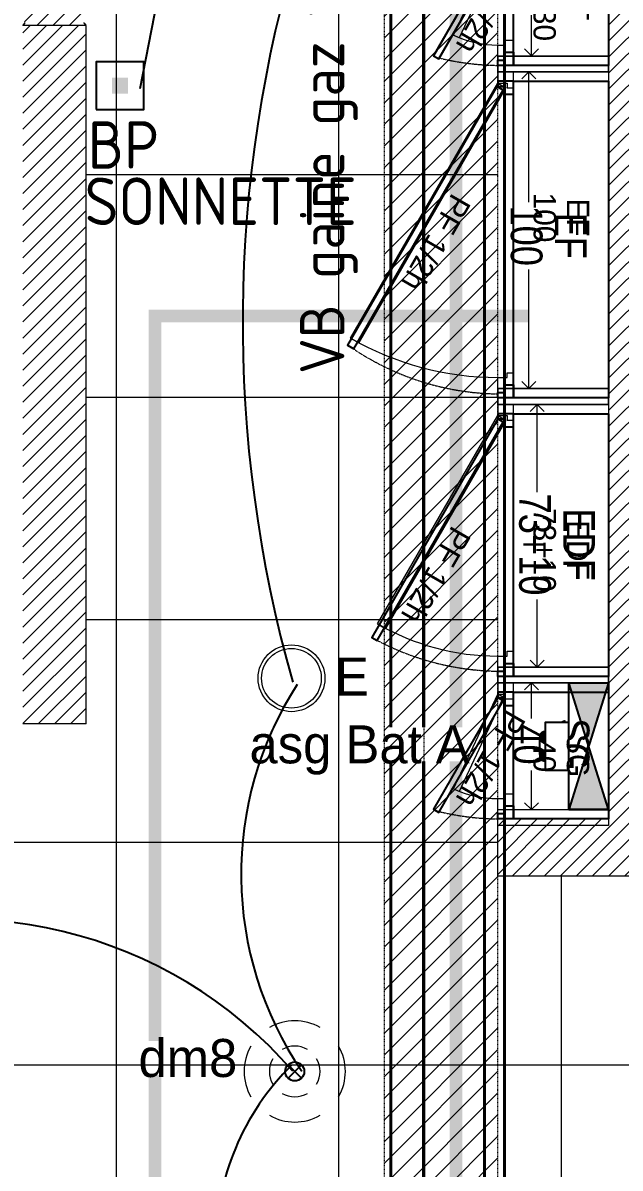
# Model space of a CAD drawing. Header units: centimetres. Extents: x 1724 to 19617, y -6503 to 8072.
# Drawn here: x 5000 to 5188.7, y 4187.2 to 4548.9 of the extents above; entities that cross this region are included whole.
import ezdxf

# ---------------------------------------------------------------- set-up
doc = ezdxf.new("R2010")
doc.units = ezdxf.units.CM
for name, pattern in [('prlm_ef', [0.165, 0.1, -0.065]), ('prlm_gaz', [36, 24, -3, 0, -3, 0, -3, 0, -3]), ('Style de ligne -13', [0.147638, 0.098425, -0.049213]), ('VW-01', [0.41656, 0.20828, -0.20828])]:
    doc.linetypes.add(name, pattern=pattern)
for name, color, linetype in [('B Faux plafonds', 252, 'Continuous'), ('B Général', 252, 'Continuous'), ('C ANNOTATIONS-prestations', 252, 'Continuous'), ('prlm-EAU-EF', 161, 'Continuous'), ('prlm-ELEC-BT', 1, 'Continuous'), ('prlm-ELEC-CFA', 10, 'Continuous'), ('prlm-ELEC-CFO', 1, 'Continuous'), ('prlm-GAZ', 2, 'Continuous'), ('prlm-MOD', 64, 'Continuous'), ('prlm-MOD-PB', 123, 'Continuous'), ('prlm-TELECOM', 1, 'Continuous')]:
    doc.layers.add(name, color=color, linetype=linetype)
for name, color, linetype, lineweight in [('B Faux plafonds-1', 7, 'Continuous', 5), ('B GÈnÈral', 7, 'Continuous', 5), ('C ANNOTATIONS-prestations-1', 7, 'Continuous', 5)]:
    doc.layers.add(name, color=color, linetype=linetype, lineweight=lineweight)
doc.styles.add('Eurostile', font='Eurosti.TTF')
doc.styles.add('Eurostile (italic)', font='Eurostib.TTF')
doc.styles.add('prlm-elec-cfo', font='comic.ttf', dxfattribs={"height": 12})
doc.styles.add('prlm-narrow', font='swissc.ttf', dxfattribs={"height": 10})
doc.styles.get("Standard").update_dxf_attribs({"font": 'isocp.shx', "height": 15})
pattern_1 = [(45, (0.0456, -2.938), (2.4253472, -2.6458333), [])]

# ---------------------------------------------------------------- blocks, each defined once
blk = doc.blocks.new('xi.TXT-VBgaz')
at = {"layer": 'prlm-MOD-PB', "insert": (0, 0), "char_height": 14, "width": 256.4416, "attachment_point": 1}
blk.add_mtext('VB gaine gaz 100 cm² utiles', dxfattribs=at)
blk = doc.blocks.new('xi.sg')
at = {"layer": 'prlm-ELEC-CFA', "color": 0, "lineweight": 9}
for p, q in [((0, 0), (40, 0)), ((5, -30), (0, -30)), ((0, -30), (0, -35)), ((5, -33), (5, -30)), ((35, -33), (35, -30)), ((35, -30), (40, -30)), ((40, -35), (40, -30)), ((0, -35), (3.5, -35)), ((3.5, -35), (3.5, -33)), ((3.5, -33), (5, -33)), ((3.5, -35), (4.35, -33.19)), ((33.41, -48.95), (3.5, -35)), ((4.35, -33.19), (34.25, -47.13)), ((36.5, -33), (35, -33)), ((36.5, -35), (36.5, -33)), ((40, -35), (36.5, -35)), ((34.25, -47.13), (33.41, -48.95))]:
    blk.add_line(p, q, dxfattribs=at)
for points in [[(0, -35), (0, 0), (-5, 0), (-5, -35)], [(45, -35), (40, -35), (40, 0), (45, 0)]]:
    blk.add_lwpolyline(points, close=True, dxfattribs=at)
at = {"layer": 'prlm-ELEC-CFA', "color": 7, "lineweight": 9}
for points in [[(0, -24.32), (2.2, -22.12)], [(11.25, -24.32), (0, -24.32)], [(0, -24.32), (2.2, -26.52)], [(40, -24.32), (27.66, -24.32)], [(40, -24.32), (37.8, -22.12)], [(40, -24.32), (37.8, -26.52)]]:
    blk.add_lwpolyline(points, dxfattribs=at)
at = {"layer": 'prlm-ELEC-CFA', "color": 0, "lineweight": 9}
blk.add_arc((3.5, -35), 33, 335, 0, dxfattribs=at)
at = {"layer": 'prlm-ELEC-CFA', "color": 0, "lineweight": 9, "insert": (19.41, -11.1), "char_height": 10, "width": 55.6525, "attachment_point": 5, "line_spacing_factor": 0.72, "style": 'prlm-narrow'}
blk.add_mtext('SG', dxfattribs=at)
at = {"layer": 'prlm-ELEC-CFA', "color": 7, "lineweight": 9, "insert": (19.41, -25.12), "char_height": 10, "width": 55.6525, "attachment_point": 5, "line_spacing_factor": 0.72, "style": 'prlm-narrow'}
blk.add_mtext('40', dxfattribs=at)
blk = doc.blocks.new('xi.ef100')
at = {"layer": 'prlm-EAU-EF', "color": 0, "lineweight": 9}
for p, q in [((0, 0), (100, 0)), ((0, -30), (0, -35)), ((5, -30), (0, -30)), ((3.5, -32), (5, -32)), ((3.5, -35), (3.5, -32)), ((3.5, -35), (5, -32.4)), ((5, -32), (5, -30)), ((5, -32.4), (85.54, -78.9)), ((95, -30), (100, -30)), ((95, -32), (95, -30)), ((96.5, -32), (95, -32)), ((96.5, -35), (96.5, -32)), ((100, -30), (100, -35)), ((0, -35), (3.5, -35)), ((84.04, -81.5), (3.5, -35)), ((100, -35), (96.5, -35)), ((85.54, -78.9), (84.04, -81.5))]:
    blk.add_line(p, q, dxfattribs=at)
for points in [[(0, -35), (0, 0), (-5, 0), (-5, -35)], [(105, -35), (100, -35), (100, 0), (105, 0)]]:
    blk.add_lwpolyline(points, close=True, dxfattribs=at)
at = {"layer": 'prlm-EAU-EF', "color": 7, "lineweight": 9}
for points in [[(0, -25.13), (2.2, -22.94)], [(41.09, -25.13), (0, -25.13)], [(0, -25.13), (2.2, -27.33)], [(100, -25.13), (62.38, -25.13)], [(100, -25.13), (97.8, -22.94)], [(100, -25.13), (97.8, -27.33)]]:
    blk.add_lwpolyline(points, dxfattribs=at)
at = {"layer": 'prlm-EAU-EF', "color": 0, "lineweight": 9}
blk.add_arc((3.5, -35), 93, 330, 0, dxfattribs=at)
at = {"layer": 'prlm-EAU-EF', "color": 0, "lineweight": 9, "insert": (51.73, -11.91), "char_height": 10, "width": 55.6525, "attachment_point": 5, "line_spacing_factor": 0.72, "style": 'prlm-narrow'}
blk.add_mtext('EF', dxfattribs=at)
at = {"layer": 'prlm-EAU-EF', "color": 7, "lineweight": 9, "insert": (51.73, -25.93), "char_height": 10, "width": 55.6525, "attachment_point": 5, "line_spacing_factor": 0.72, "style": 'prlm-narrow'}
blk.add_mtext('100', dxfattribs=at)
blk = doc.blocks.new('xi.edf83')
at = {"layer": 'prlm-ELEC-BT', "color": 0, "lineweight": 9}
for p, q in [((0, 0), (83, 0)), ((5, -30), (0, -30)), ((0, -30), (0, -35)), ((3.5, -35), (3.5, -32)), ((3.5, -32), (5, -32)), ((3.5, -35), (5, -32.4)), ((5, -32), (5, -30)), ((5, -32.4), (70.82, -70.4)), ((78, -32), (78, -30)), ((78, -30), (83, -30)), ((79.5, -32), (78, -32)), ((79.5, -35), (79.5, -32)), ((83, -30), (83, -35)), ((0, -35), (3.5, -35)), ((69.32, -73), (3.5, -35)), ((83, -35), (79.5, -35)), ((70.82, -70.4), (69.32, -73))]:
    blk.add_line(p, q, dxfattribs=at)
for points in [[(0, -35), (0, 0), (-5, 0), (-5, -35)], [(88, -35), (83, -35), (83, 0), (88, 0)]]:
    blk.add_lwpolyline(points, close=True, dxfattribs=at)
at = {"layer": 'prlm-ELEC-BT', "color": 7, "lineweight": 9}
for points in [[(0, -22.49), (2.2, -20.29)], [(83, -22.49), (80.8, -20.29)], [(27.73, -22.49), (0, -22.49)], [(0, -22.49), (2.2, -24.69)], [(83, -22.49), (61.67, -22.49)], [(83, -22.49), (80.8, -24.69)]]:
    blk.add_lwpolyline(points, dxfattribs=at)
at = {"layer": 'prlm-ELEC-BT', "color": 0, "lineweight": 9}
blk.add_arc((3.5, -35), 76, 330, 0, dxfattribs=at)
at = {"layer": 'prlm-ELEC-BT', "color": 0, "lineweight": 9, "insert": (44.26, -9.26), "char_height": 10, "width": 55.6525, "attachment_point": 5, "line_spacing_factor": 0.72, "style": 'prlm-narrow'}
blk.add_mtext('EDF', dxfattribs=at)
at = {"layer": 'prlm-ELEC-BT', "color": 7, "lineweight": 9, "insert": (44.26, -23.28), "char_height": 10, "width": 55.6525, "attachment_point": 5, "line_spacing_factor": 0.72, "style": 'prlm-narrow'}
blk.add_mtext('73+10', dxfattribs=at)
blk = doc.blocks.new('xi.ft')
at = {"layer": 'prlm-TELECOM', "color": 0, "lineweight": 9}
for p, q in [((0, 0), (40, 0)), ((5, -30), (0, -30)), ((0, -30), (0, -35)), ((5, -33), (5, -30)), ((35, -33), (35, -30)), ((35, -30), (40, -30)), ((40, -35), (40, -30)), ((0, -35), (3.5, -35)), ((3.5, -35), (3.5, -33)), ((3.5, -33), (5, -33)), ((3.5, -35), (4.35, -33.19)), ((33.41, -48.95), (3.5, -35)), ((4.35, -33.19), (34.25, -47.13)), ((36.5, -33), (35, -33)), ((36.5, -35), (36.5, -33)), ((40, -35), (36.5, -35)), ((34.25, -47.13), (33.41, -48.95))]:
    blk.add_line(p, q, dxfattribs=at)
for points in [[(0, -35), (0, 0), (-5, 0), (-5, -35)], [(45, -35), (40, -35), (40, 0), (45, 0)]]:
    blk.add_lwpolyline(points, close=True, dxfattribs=at)
at = {"layer": 'prlm-TELECOM', "color": 7, "lineweight": 9}
for points in [[(0, -24.32), (2.2, -22.12)], [(12.5, -24.32), (0, -24.32)], [(0, -24.32), (2.2, -26.52)], [(39.94, -24.32), (27.08, -24.32)], [(39.94, -24.32), (37.74, -22.12)], [(39.94, -24.32), (37.74, -26.52)]]:
    blk.add_lwpolyline(points, dxfattribs=at)
at = {"layer": 'prlm-TELECOM', "color": 0, "lineweight": 9}
blk.add_arc((3.5, -35), 33, 335, 0, dxfattribs=at)
at = {"layer": 'prlm-TELECOM', "color": 0, "lineweight": 9, "insert": (19.99, -11.1), "char_height": 10, "width": 55.6525, "attachment_point": 5, "line_spacing_factor": 0.72, "style": 'prlm-narrow'}
blk.add_mtext('FT', dxfattribs=at)
at = {"layer": 'prlm-TELECOM', "color": 7, "lineweight": 9, "insert": (19.99, -25.12), "char_height": 10, "width": 55.6525, "attachment_point": 5, "line_spacing_factor": 0.72, "style": 'prlm-narrow'}
blk.add_mtext('40', dxfattribs=at)
blk = doc.blocks.new('xi.BSO')
at = {"layer": 'prlm-ELEC-CFO', "lineweight": 5}
blk.add_hatch(color=0, dxfattribs=at).paths.add_polyline_path([(-2.5, -2.5), (2.5, -2.5), (2.5, 2.5), (-2.5, 2.5)])
at = {"layer": 'prlm-ELEC-CFO', "color": 0, "flags": 128}
blk.add_lwpolyline([(-7.5, -7.5), (7.5, -7.5), (7.5, 7.5), (-7.5, 7.5)], close=True, dxfattribs=at)
blk = doc.blocks.new('xi.lumE')
at = {"layer": 'prlm-ELEC-CFO', "color": 0, "linetype": 'ByBlock', "lineweight": 13}
for radius in [10.55, 9.42]:
    blk.add_circle((0, 0), radius, dxfattribs=at)
blk = doc.blocks.new('xi.dm8')
at = {"layer": 'prlm-ELEC-CFO', "color": 0}
for points in [[(-2.12, 2.12), (2.12, -2.12)], [(2.12, 2.12), (-2.12, -2.12)]]:
    blk.add_lwpolyline(points, dxfattribs=at)
blk.add_circle((0, 0), 3, dxfattribs=at)
at = {"layer": 'prlm-ELEC-CFO', "color": 0, "lineweight": 13}
for radius, start, end in [(16, 60, 120), (16, 150, 210), (8, 60, 120), (16, 330, 30), (8, 150, 210), (8, 330, 30), (8, 240, 300), (16, 240, 300)]:
    blk.add_arc((0, 0), radius, start, end, dxfattribs=at)
blk = doc.blocks.new('xi.pcsg')
at = {"color": 0}
blk.add_wipeout([(-7.5, 7.5), (7.5, 7.5), (7.5, 0), (-7.5, 0)], dxfattribs=at).dxf.layer = 'prlm-ELEC-CFO'
at = {"layer": 'prlm-ELEC-CFO', "color": 0}
blk.add_lwpolyline([(-7.5, 0), (7.5, 0), (7.5, 7.5), (-7.5, 7.5)], close=True, dxfattribs=at)
at = {"layer": 'prlm-ELEC-CFO', "color": 0, "linetype": 'ByBlock', "lineweight": 5, "const_width": 2}
for points in [[(-2, 7.5, 1), (-4, 7.5)], [(4, 7.5, 1), (2, 7.5)]]:
    blk.add_lwpolyline(points, format="xyb", dxfattribs=at)
blk = doc.blocks.new('xi.asg')
at = {"layer": 'prlm-ELEC-CFO', "linetype": 'ByBlock'}
h = blk.add_hatch(color=0, dxfattribs=at)
h.dxf.hatch_style = 1
h.paths.add_polyline_path([(-20, 12.5), (-20, 0), (0, 6.25)])
h.paths.add_polyline_path([(0, 6.25), (20, 0), (20, 12.5)])
at = {"layer": 'prlm-ELEC-CFO', "color": 0, "linetype": 'ByBlock'}
blk.add_lwpolyline([(-20, 12.5), (20, 12.5), (20, 0), (-20, 0), (-20, 12.5), (20, 0), (20, 12.5), (-20, 0)], close=True, dxfattribs=at)
blk = doc.blocks.new('Groupe-62-1')
at = {"layer": 'B Général', "flags": 128}
for points in [[(-65.63, 90), (-25.63, 90), (-25.63, 60), (-65.63, 60)], [(-65.63, 55), (-63.96, 55), (-63.96, 57), (-61.5, 57), (-61.5, 60), (-65.63, 60), (-65.63, 60), (-65.63, 60), (-65.63, 55.71), (-65.63, 55.71)], [(-25.63, 55), (-27.3, 55), (-27.3, 57), (-29.76, 57), (-29.76, 60), (-25.63, 60), (-25.63, 60), (-25.63, 60), (-25.63, 55.71), (-25.63, 55.71)], [(-63.96, 55), (-28.7, 34.64), (-27.7, 36.37), (-62.96, 56.73)]]:
    blk.add_lwpolyline(points, close=True, dxfattribs=at)
at = {"layer": 'B Général', "color": 7, "linetype": 'Style de ligne -13', "lineweight": 5}
blk.add_arc((-109.57, 56.15), 83.95, 346.4625, 359.2185, dxfattribs=at)
at = {"layer": 'B Général', "color": 7, "insert": (-45.63, 75), "char_height": 7.049, "attachment_point": 5, "line_spacing_factor": 0.895453, "style": 'Eurostile (italic)'}
blk.add_mtext('FT\\P40*30', dxfattribs=at)
at = {"layer": 'C ANNOTATIONS-prestations', "insert": (-57.08, 64.08), "char_height": 7.049, "attachment_point": 1, "rotation": 330, "line_spacing_factor": 0.895453, "style": 'Eurostile'}
blk.add_mtext('PF 1/2h', dxfattribs=at)
blk = doc.blocks.new('Groupe-63-1')
at = {"layer": 'B Général', "flags": 128}
for points in [[(172.37, 90), (212.37, 90), (212.37, 60), (172.37, 60)], [(172.37, 55), (174.04, 55), (174.04, 57), (176.5, 57), (176.5, 60), (172.37, 60), (172.37, 60), (172.37, 60), (172.37, 55.71), (172.37, 55.71)], [(212.37, 55), (210.7, 55), (210.7, 57), (208.24, 57), (208.24, 60), (212.37, 60), (212.37, 60), (212.37, 60), (212.37, 55.71), (212.37, 55.71)], [(174.04, 55), (209.3, 34.64), (210.3, 36.37), (175.04, 56.73)]]:
    blk.add_lwpolyline(points, close=True, dxfattribs=at)
at = {"layer": 'B Général', "color": 7, "linetype": 'Style de ligne -13', "lineweight": 5}
blk.add_arc((128.43, 56.15), 83.95, 346.4625, 359.2185, dxfattribs=at)
at = {"layer": 'B Général', "color": 7, "insert": (192.37, 75), "char_height": 7.049, "attachment_point": 5, "line_spacing_factor": 0.895453, "style": 'Eurostile (italic)'}
blk.add_mtext('SG\\P40', dxfattribs=at)
at = {"layer": 'C ANNOTATIONS-prestations', "insert": (180.92, 64.08), "char_height": 7.049, "attachment_point": 1, "rotation": 330, "line_spacing_factor": 0.895453, "style": 'Eurostile'}
blk.add_mtext('PF 1/2h', dxfattribs=at)

msp = doc.modelspace()

# ---------------------------------------------------------------- hatches: boundary and pattern name
at = {"layer": 'B GÈnÈral', "linetype": 'Continuous', "lineweight": 5}
h = msp.add_hatch(dxfattribs=at)
h.set_pattern_fill('50_BETON', style=0, pattern_type=2)
h.set_pattern_definition(pattern_1)
h.paths.add_polyline_path([(5185.087, 4297.451), (5203.087, 4297.451), (5203.087, 5090.472), (5185.087, 5090.472)])
h = msp.add_hatch(dxfattribs=at)
h.set_pattern_fill('50_BETON', style=0, pattern_type=2)
h.set_pattern_definition(pattern_1)
edge = h.paths.add_edge_path()
edge.add_arc((4134.513, 3673.282), 865.495, 1.693981, 89.233818)
edge.add_line((4146.086, 4538.7), (4146.353, 4558.698))
edge.add_arc((4134.513, 3673.282), 885.495, 1.693981, 89.233818, ccw=False)
edge.add_line((5019.621, 3699.458), (4999.63, 3698.867))
h = msp.add_hatch(dxfattribs=at)
h.set_pattern_fill('50_BETON', style=0, pattern_type=2)
h.set_pattern_definition([(45, (0, 0), (2.4253472, -2.6458333), [])])
edge = h.paths.add_edge_path()
edge.add_line((5000.056, 4548.053), (5000.634, 4548.717))
edge.add_line((5000.634, 4548.717), (5000.643, 4548.728))
edge.add_arc((5000.492, 4548.859), 0.2, 318.99091, 401.00909)
edge.add_line((5000.643, 4548.99), (5000.634, 4549))
edge.add_line((5000.634, 4549), (5000.15, 4549.556))
edge.add_line((5000.15, 4549.556), (5000.15, 4549.557))
edge.add_arc((5000.188, 4549.59), 0.05, 180, 221.00909, ccw=False)
edge.add_line((5000.138, 4549.59), (5000.138, 4549.592))
edge.add_line((5000.138, 4549.592), (5000.138, 4552.953))
edge.add_line((5000.138, 4552.953), (5000.138, 4552.959))
edge.add_arc((5000.181, 4552.959), 0.0435, 90, 180, ccw=False)
edge.add_line((5000.181, 4553.003), (5013.709, 4553.003))
edge.add_arc((5013.709, 4553.177), 0.174, 270, 360)
edge.add_line((5013.883, 4553.177), (5013.883, 4553.203))
edge.add_line((5013.883, 4553.203), (5013.883, 4554.753))
edge.add_line((5013.883, 4554.753), (5013.883, 4554.759))
edge.add_arc((5013.927, 4554.759), 0.0435, 90, 180, ccw=False)
edge.add_line((5013.927, 4554.803), (5016.97, 4554.803))
edge.add_arc((5016.97, 4554.759), 0.0435, 0, 90, ccw=False)
edge.add_line((5017.014, 4554.759), (5017.014, 4554.753))
edge.add_line((5017.014, 4554.753), (5017.014, 4553.203))
edge.add_line((5017.014, 4553.203), (5017.014, 4553.177))
edge.add_arc((5017.188, 4553.177), 0.174, 180, 270)
edge.add_line((5017.188, 4553.003), (5019.84, 4553.003))
edge.add_arc((5019.84, 4552.959), 0.0435, 0, 90, ccw=False)
edge.add_line((5019.883, 4552.959), (5019.883, 4552.953))
edge.add_line((5019.883, 4552.953), (5019.883, 4549.592))
edge.add_line((5019.883, 4549.592), (5019.883, 4549.59))
edge.add_arc((5019.833, 4549.59), 0.05, -41.00909, 0, ccw=False)
edge.add_line((5019.871, 4549.557), (5019.87, 4549.556))
edge.add_line((5019.87, 4549.556), (5019.387, 4549))
edge.add_line((5019.387, 4549), (5019.379, 4548.991))
edge.add_arc((5019.53, 4548.86), 0.2, 138.99091, 216.90332)
edge.add_line((5019.37, 4548.74), (5019.378, 4548.728))
edge.add_line((5019.378, 4548.728), (5019.823, 4548.217))
edge.add_line((5019.823, 4548.217), (5019.822, 4548.217))
edge.add_line((5019.822, 4548.217), (5019.965, 4548.053))
edge.add_line((5019.965, 4548.053), (5000.056, 4548.053))
h = msp.add_hatch(dxfattribs=at)
h.set_pattern_fill('50_BETON', style=0, pattern_type=2)
h.set_pattern_definition(pattern_1)
h.paths.add_polyline_path([(5000.01, 4327.451), (5020.01, 4327.451), (5020.01, 4548.053), (5000.01, 4548.053)])
h = msp.add_hatch(dxfattribs=at)
h.set_pattern_fill('50_BETON', style=0, pattern_type=2)
h.set_pattern_definition(pattern_1)
h.paths.add_polyline_path([(5150.087, 4297.451), (5150.087, 4279.451), (5561.472, 4279.451), (5561.472, 4297.451)])

# ---------------------------------------------------------------- linework, layer by layer
at = {"layer": 'B Général', "color": 7, "linetype": 'Continuous', "lineweight": 18}
for p, q in [((5185.087, 4684.951), (5185.087, 4297.451)), ((5020.01, 4327.451), (5020.01, 4548.053)), ((5150.087, 4297.451), (5185.087, 4297.451)), ((5150.087, 4279.451), (5561.472, 4279.451))]:
    msp.add_line(p, q, dxfattribs=at)
at = {"layer": 'B Général', "color": 7, "linetype": 'Continuous', "lineweight": 5}
for p, q in [((5185.087, 4684.951), (5185.087, 4297.451)), ((5020.01, 4548.053), (5000.01, 4548.053)), ((5020.01, 4327.451), (5020.01, 4548.053)), ((5150.087, 4535.451), (5150.087, 4530.451)), ((5185.087, 4535.451), (5150.087, 4535.451)), ((5185.087, 4535.451), (5185.087, 4530.451)), ((5185.087, 4530.451), (5150.087, 4530.451)), ((5150.087, 4430.451), (5150.087, 4425.451)), ((5185.087, 4430.451), (5150.087, 4430.451)), ((5185.087, 4430.451), (5185.087, 4425.451)), ((5185.087, 4425.451), (5150.087, 4425.451)), ((5150.087, 4342.451), (5150.087, 4337.451)), ((5185.087, 4342.451), (5150.087, 4342.451)), ((5185.087, 4342.451), (5185.087, 4337.451)), ((5185.087, 4337.451), (5150.087, 4337.451)), ((5020.01, 4327.451), (5000.01, 4327.451)), ((5150.087, 4297.451), (5185.087, 4297.451)), ((5150.087, 4279.451), (5150.087, 4297.451)), ((5150.087, 4279.451), (5561.472, 4279.451))]:
    msp.add_line(p, q, dxfattribs=at)
at = {"layer": 'B Général', "color": 7, "linetype": 'Continuous', "lineweight": 13}
for p, q in [((5185.087, 4535.451), (5150.087, 4535.451)), ((5185.087, 4530.451), (5150.087, 4530.451)), ((5185.087, 4430.451), (5150.087, 4430.451)), ((5185.087, 4425.451), (5150.087, 4425.451)), ((5185.087, 4342.451), (5150.087, 4342.451)), ((5185.087, 4337.451), (5150.087, 4337.451))]:
    msp.add_line(p, q, dxfattribs=at)
at = {"layer": 'B Général', "linetype": 'Continuous', "lineweight": 5, "flags": 128}
for points in [[(5000.544, 4548.892, -0.3739751), (5000.544, 4548.826), (5000.542, 4548.824), (4999.964, 4548.159), (5000.056, 4548.053), (5000.634, 4548.717), (5000.643, 4548.728, 0.3739751), (5000.643, 4548.99)], [(5019.379, 4548.991, 0.3536885), (5019.37, 4548.74), (5019.378, 4548.728), (5019.823, 4548.217), (5019.822, 4548.217), (5019.965, 4548.053), (5020.057, 4548.159), (5019.523, 4548.774, -0.3855556), (5019.476, 4548.886)]]:
    msp.add_lwpolyline(points, format="xyb", dxfattribs=at)
at = {"layer": 'B Général', "flags": 128}
for points in [[(5149.806, 4528.784), (5102.629, 4447.071), (5104.642, 4445.909), (5151.819, 4527.622)], [(5150.087, 4530.451), (5150.087, 4528.784), (5152.087, 4528.784), (5152.087, 4526.317), (5155.087, 4526.317), (5155.087, 4530.451), (5155.087, 4530.451), (5155.087, 4530.451), (5150.801, 4530.451), (5150.801, 4530.451)], [(5185.087, 4530.451), (5185.087, 4430.451), (5155.087, 4430.451), (5155.087, 4530.451)], [(5150.087, 4430.451), (5150.087, 4432.118), (5152.087, 4432.118), (5152.087, 4434.585), (5155.087, 4434.585), (5155.087, 4430.451), (5155.087, 4430.451), (5155.087, 4430.451), (5150.801, 4430.451), (5150.801, 4430.451)], [(5150.087, 4423.784), (5110.254, 4354.791), (5111.986, 4353.791), (5151.819, 4422.784)], [(5150.087, 4425.451), (5150.087, 4423.784), (5152.087, 4423.784), (5152.087, 4421.317), (5155.087, 4421.317), (5155.087, 4425.451), (5155.087, 4425.451), (5155.087, 4425.451), (5150.801, 4425.451), (5150.801, 4425.451)], [(5185.087, 4425.451), (5185.087, 4342.451), (5155.087, 4342.451), (5155.087, 4425.451)], [(5150.087, 4342.451), (5150.087, 4344.118), (5152.087, 4344.118), (5152.087, 4346.585), (5155.087, 4346.585), (5155.087, 4342.451), (5155.087, 4342.451), (5155.087, 4342.451), (5150.801, 4342.451), (5150.801, 4342.451)]]:
    msp.add_lwpolyline(points, close=True, dxfattribs=at)
at = {"layer": 'B Général', "color": 7, "linetype": 'Continuous', "lineweight": 18}
msp.add_arc((4134.513, 3673.282), 885.495, 1.693981, 89.233818, dxfattribs=at)
at = {"layer": 'B Général', "color": 7, "linetype": 'Style de ligne -13', "lineweight": 5}
msp.add_arc((5151.232, 4515.641), 83.948, 234.55619, 269.21848, dxfattribs=at)
at = {"layer": 'B Général', "color": 7, "linetype": 'Continuous', "lineweight": 5}
msp.add_arc((4134.513, 3673.282), 885.495, 1.693981, 37.713423, dxfattribs=at)
at = {"layer": 'prlm-EAU-EF', "linetype": 'prlm_ef', "ltscale": 100, "const_width": 4, "flags": 128}
msp.add_lwpolyline([(3776.921, 3970.028), (5041.771, 3970.028), (5041.771, 4221.958), (5041.771, 4221.958), (5041.771, 4456.268), (5159.907, 4456.268)], dxfattribs=at)
at = {"layer": 'prlm-ELEC-CFO'}
msp.add_lwpolyline([(5037.077, 4528.115), (5068.226, 4687.62), (5059.465, 4787.797), (5053.625, 4766.4), (5068.226, 4768.345), (5058.492, 4783.907)], dxfattribs=at)
msp.add_arc((5484.338, 4454.214), 414.884, 163.06813, 195.8829, dxfattribs=at)
at = {"layer": 'prlm-GAZ', "linetype": 'prlm_gaz', "ltscale": 0.8, "const_width": 4}
msp.add_lwpolyline([(5150.041, 4649.873), (5136.898, 4649.873), (5136.898, 2660.056), (4048.972, 2660.056)], dxfattribs=at)
at = {"layer": 'prlm-MOD', "const_width": 1}
for points in [[(5152.219, 4691.032), (5116.282, 4691.032), (5116.282, 2681.066), (4091.508, 2681.066), (4088.008, 2639.046), (5177.197, 2634.046), (5177.197, 4175.032), (5152.219, 4175.032), (5152.219, 4691.032)], [(5149.514, 4660.809), (5126.646, 4660.809), (5126.646, 2670.728), (4089.33, 2670.728), (4090.234, 2648.187), (5145.887, 2648.187), (5145.887, 4633.785), (5149.514, 4633.785), (5149.514, 4660.809)]]:
    msp.add_lwpolyline(points, dxfattribs=at)

# ---------------------------------------------------------------- block references
at = {"layer": 'B Général', "color": 7, "rotation": 270}
msp.add_blockref('Groupe-62-1', (5095.087, 4509.821), dxfattribs=at)
at = {"layer": 'prlm-EAU-EF', "rotation": 270}
msp.add_blockref('xi.ef100', (5185.041, 4533.389), dxfattribs=at)
at = {"layer": 'prlm-ELEC-BT', "rotation": 270}
msp.add_blockref('xi.edf83', (5185.041, 4428.389), dxfattribs=at)
at = {"layer": 'prlm-ELEC-CFA', "rotation": 270}
msp.add_blockref('xi.sg', (5185.041, 4340.389), dxfattribs=at)
at = {"layer": 'prlm-ELEC-CFO'}
for name, p in [('xi.BSO', (5030.717, 4529.072)), ('xi.dm8', (5085.918, 4217.708))]:
    msp.add_blockref(name, p, dxfattribs=at)
at = {"layer": 'prlm-ELEC-CFO', "rotation": 180}
msp.add_blockref('xi.lumE', (5084.885, 4341.882), dxfattribs=at)
at = {"layer": 'prlm-MOD-PB', "rotation": 90}
msp.add_blockref('xi.TXT-VBgaz', (5087.587, 4437.968), dxfattribs=at)
at = {"layer": 'prlm-TELECOM', "rotation": 270}
msp.add_blockref('xi.ft', (5185.041, 4578.389), dxfattribs=at)

# ---------------------------------------------------------------- texts
at = {"layer": 'B Général', "color": 7, "char_height": 7.0487, "attachment_point": 5, "rotation": 270, "line_spacing_factor": 0.895453, "style": 'Eurostile (italic)'}
for s, insert in [('EF\\P100', (5170.13, 4487.413)), ('EDF\\P73+10', (5170.13, 4382.413))]:
    msp.add_mtext(s, dxfattribs=dict(at, insert=insert))
at = {"layer": 'C ANNOTATIONS-prestations', "char_height": 7.0487, "attachment_point": 1, "rotation": 240, "line_spacing_factor": 0.895453, "style": 'Eurostile'}
for insert in [(5141.848, 4491.904), (5141.848, 4386.904)]:
    msp.add_mtext('PF 1/2h', dxfattribs=dict(at, insert=insert))
at = {"layer": 'prlm-ELEC-CFO'}
for s, p in [('BP ', (5020.528, 4502.827)), ('SONNETTE', (5019.555, 4485.026))]:
    msp.add_text(s, height=15, dxfattribs=at).set_placement(p)

# ---------------------------------------------------------------- next in the draw order: block references
at = {"layer": 'prlm-ELEC-CFO', "rotation": 90}
msp.add_blockref('xi.pcsg', (5172.541, 4320.389), dxfattribs=at)

# ---------------------------------------------------------------- next in the draw order: texts
at = {"layer": 'prlm-ELEC-CFO', "lineweight": 20, "char_height": 12, "attachment_point": 2, "line_spacing_factor": 0.8, "style": 'prlm-elec-cfo', "bg_fill": 3, "box_fill_scale": 0.95, "bg_fill_color": 256, "bg_fill_transparency": 0}
for s, insert in [('E', (5104.016, 4348.401)), ('asg Bat A', (5106.409, 4327.007)), ('dm8', (5052.154, 4227.949))]:
    msp.add_mtext(s, dxfattribs=dict(at, insert=insert))

# ---------------------------------------------------------------- next in the draw order: hatches: boundary and pattern name
at = {"layer": 'B Faux plafonds-1', "linetype": 'Continuous', "lineweight": 5, "true_color": 0xaaaaaa}
h = msp.add_hatch(dxfattribs=at)
h.set_pattern_fill('F_P__SOFFITE', color=253, style=0, pattern_type=2)
h.set_pattern_definition([(45, (0.0456, -2.7174), (-3.5277778, 3.3072917), [])])
h.paths.add_polyline_path([(4677.01, 2608.465), (4677.01, 2645.238), (4743.01, 2645.238), (4743.01, 2608.465), (5178.087, 2608.465), (5178.087, 3314.451), (5175.087, 3314.451), (5175.087, 4149.451), (5150.087, 4149.451), (5150.087, 4665.451), (5114.15, 4665.451), (5114.072, 2690.237), (4062.568, 2690.237), (4062.568, 2608.465)])
at = {"layer": 'C ANNOTATIONS-prestations-1', "linetype": 'Continuous', "lineweight": 9, "true_color": 0x989898}
h = msp.add_hatch(dxfattribs=at)
h.set_pattern_fill('DALETTES TERRASSE 50X50', color=252, scale=1.406016, style=0, pattern_type=2)
h.set_pattern_definition([(0, (4678.046, 4149.45), (4e-15, -70.3008), []), (270, (4678.046, 4149.45), (70.3008, 0), [])])
h.paths.add_polyline_path([(5175.064, 2609.351), (5175.076, 3514.451), (5185.098, 3514.451), (5185.087, 4149.451), (7612.53, 4149.451), (7612.53, 4279.451), (5150.087, 4279.451), (5150.087, 4684.951), (5020.01, 4685.039), (5020.01, 4327.451), (4835.01, 4327.451), (4835.01, 4214.95), (4875.884, 4156.927), (4911.686, 4097.061), (4942.417, 4035.352), (4968.077, 3971.801), (4988.667, 3906.408), (5004.185, 3839.172), (5014.632, 3770.094), (5020.008, 3699.174), (5020.008, 3425.401), (4986.156, 3334.878), (4944.546, 3240.451), (4343.119, 3240.451), (4343.119, 3192.545), (4272.488, 3192.545), (4272.488, 3240.451), (3830.996, 3240.451), (3830.995, 2607.579), (4677.01, 2608.695), (4677.01, 2660.465), (4743.01, 2660.465), (4743.01, 2608.782)])

# ---------------------------------------------------------------- next in the draw order: linework, layer by layer
at = {"layer": 'B Faux plafonds', "color": 7, "linetype": 'VW-01', "lineweight": 5, "flags": 128}
msp.add_lwpolyline([(4677.01, 2608.465), (4677.01, 2645.238), (4743.01, 2645.238), (4743.01, 2608.465), (5178.087, 2608.465), (5178.087, 3314.451), (5175.087, 3314.451), (5175.087, 4149.451), (5150.087, 4149.451), (5150.087, 4665.451), (5114.15, 4665.451), (5114.072, 2690.237), (4062.568, 2690.237), (4062.568, 2608.465)], close=True, dxfattribs=at)
at = {"layer": 'B Général', "color": 7, "linetype": 'Style de ligne -13', "lineweight": 5}
msp.add_arc((5151.232, 4428.058), 83.948, 240.78152, 269.21848, dxfattribs=at)
at = {"layer": 'C ANNOTATIONS-prestations', "color": 1, "linetype": 'VW-01', "lineweight": 5, "true_color": 0xff0000, "flags": 128}
msp.add_lwpolyline([(5149.56, 4657.871), (5126.691, 4657.871), (5126.691, 2677.134), (4062.568, 2677.134), (4062.568, 2654.594), (5145.933, 2654.594), (5145.933, 4630.847), (5149.56, 4630.847), (5149.56, 4657.871)], dxfattribs=at)
at = {"layer": 'prlm-ELEC-CFO'}
for centre, radius, start, end in [((5179.329, 4279.939), 110.353, 147.05246, 214.28889), ((4980.096, 4126.485), 139.282, 40.94974, 111.9826), ((5141.478, 4162.32), 80.559, 134.58843, 225.41157)]:
    msp.add_arc(centre, radius, start, end, dxfattribs=at)

# ---------------------------------------------------------------- next in the draw order: block references
at = {"layer": 'B Général', "color": 7, "rotation": 270}
msp.add_blockref('Groupe-63-1', (5095.087, 4509.821), dxfattribs=at)
at = {"layer": 'prlm-ELEC-CFO', "rotation": 270}
msp.add_blockref('xi.asg', (5172.541, 4320.389), dxfattribs=at)

doc.saveas('drawing.dxf')
